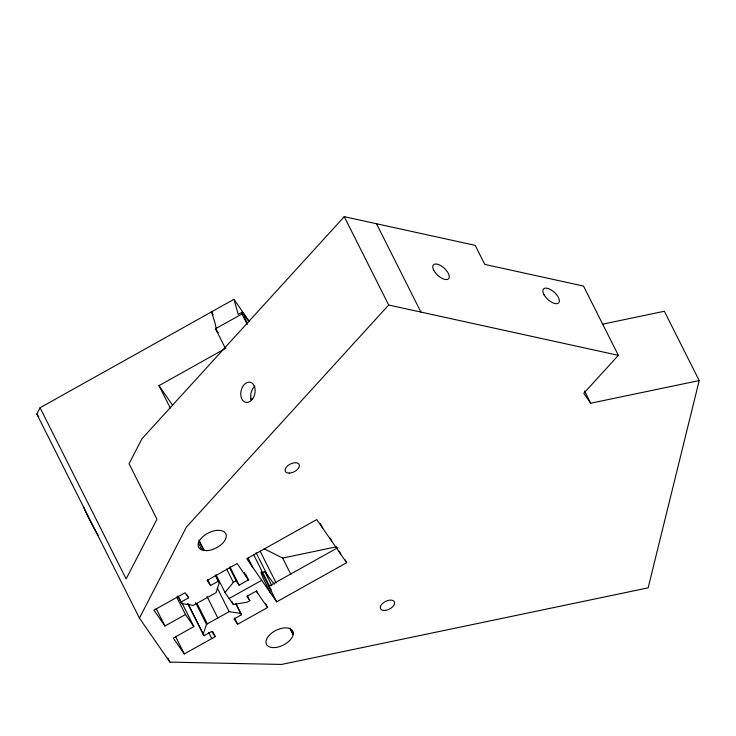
<?xml version="1.0" encoding="UTF-8"?>
<svg xmlns="http://www.w3.org/2000/svg" width="736" height="736" viewBox="0 0 736 736"><rect width="100%" height="100%" fill="white"/><g stroke="black" fill="none" stroke-linecap="round" stroke-linejoin="round"><path stroke-width="1.1" d="M602.83 324.116L664.35 311.264L699.2 380.558L648.14 587.852L281.649 664.433L169.924 662.124L139.435 618.139L36.8 414.055L40.057 407.753L233.965 299.322L248.869 320.813M215.712 575.497L219.319 582.682L216.007 592.673L193.329 605.351L181.884 603.612L177.772 595.994M181.498 602.02L193.862 626.594L173.31 638.084L184.304 653.936L215.225 636.64L211.637 631.47L204.111 635.674L203.173 634.322L206.485 624.33L229.163 611.644L240.608 613.382L241.555 614.744L234.02 618.948L237.682 624.238L267.6 607.513L265.53 603.41M139.435 618.139L186.42 527.077L388.691 305.017L618.35 355.341L583.795 393.282L590.695 403.227L699.2 380.558M247.287 595.544L249.863 600.668L247.103 602.214L233.321 604.495L224.986 592.48L233.349 582.378L236.118 580.833L239.099 585.148L248.869 579.683M618.35 355.341L583.501 286.056L484.794 264.417L475.208 245.364L344.255 216.669L141.993 438.73L129.067 463.763L156.952 519.202L126.132 578.91L40.057 407.753M248.98 321.77L242.282 312.11L238.216 314.392L233.965 299.322M225.29 348.146L215.528 328.744L241.978 313.95L242.88 315.247L242.282 312.11M170.356 408.186L159.013 385.627L226.007 348.165M180.872 602.149L188.6 597.825L187.054 594.752M245.916 574.834L248.464 579.913L237.102 563.528L207.064 580.474L210.579 585.534L218.307 581.21L219.319 582.682M188.6 597.825L185.086 592.756L153.953 610.162L164.938 626.014L185.49 614.523L193.862 626.594M262.642 572.599L264.684 571.458L274.289 584.264M229.154 598.488L261.712 580.281M256.643 590.898L246.873 596.353L249.863 600.668M337.815 547.676L268.815 586.252L271.354 589.922M346.656 562.709L316.756 519.579L246.762 558.725L276.662 601.846L346.656 562.709L345.184 559.783M264.196 548.798L282.652 558.063L336.481 546.802M215.528 328.744L218.279 332.782M159.013 385.627L172.62 405.251M256.238 591.118L267.6 607.513M36.8 414.055L38.75 416.87M584.54 390.991L590.695 403.227M376.492 223.726L420.928 312.082M344.255 216.669L388.691 305.017M247.664 323.95L245.097 318.835L244.398 315.164M241.978 313.95L247.075 324.088M339.186 551.108L340.676 554.079M330.179 538.099L331.706 541.144M320.252 523.259L322.736 528.209M213.118 314.898L211.582 311.843L215.243 323.776L216.43 330.032M250.452 398.185L251.482 400.228M282.652 558.063L290.895 574.457M260.158 551.209L276.166 583.032M256.091 552.708L267.968 576.325M264.684 571.458L271.851 585.727M253.46 554.318L269.818 586.859M290.048 628.268L293.121 634.377M276.662 601.846L261.85 572.396A29.21 1.904 60.8 0 0 267.196 586.288L270.682 593.216M289.828 628.332L292.9 634.441M252.742 567.346L249.256 560.418A29.21 1.904 60.8 0 0 248.115 558.127M256.708 591.247L257.729 593.28M244.426 572.691L246.965 577.751M229.816 566.683L239.099 585.148M229.411 567.493L236.118 580.833M226.642 569.038L233.349 582.378M235.879 603.465L241.555 614.744M235.971 604.155L240.608 613.382M231.766 601.413L233.321 604.495M198.922 540.141L204.038 550.316M199.226 541.3L203.927 550.473M216.218 575.046L224.986 592.48M215.216 575.064L218.307 581.21M198.343 542.809L201.922 549.93M234.591 618.084L237.682 624.238M217.304 588.064L229.163 611.644M207.478 579.388L210.579 585.534M206.991 596.454L217.828 617.982M212.649 631.516L215.225 636.64M197.018 603.345L207.331 623.852M195.656 602.793L206.485 624.33M208.674 632.426L211.766 638.581M188.122 603.888L204.111 635.674M187.698 603.557L203.173 634.322M178.784 597.457L181.884 603.612M176.732 597.108L185.49 614.523M175.536 636.502L184.304 653.936M156.188 608.598L164.938 626.014M167.863 658.021L169.924 662.124M98.017 535.274A28.621 1.868 60.8 0 1 83.591 506.745M251.436 400.292A10.276 7.029 -77.6 0 1 254.803 386.161M293.232 632.574L293.084 634.929A14.72 8.216 -26.7 0 1 277.288 647.211A14.72 8.216 -26.7 0 1 266.165 640.55L267.223 638.011A14.72 8.216 -26.7 0 1 281.952 628.268A14.72 8.216 -26.7 0 1 293.232 632.574M206.282 550.684L200.68 549.452A15.198 8.473 -26.7 0 1 202.648 536.848A15.198 8.473 -26.7 0 1 221.232 530.573L223.726 531.53A15.198 8.473 -26.7 0 1 223.036 542.864A15.198 8.473 -26.7 0 1 206.282 550.684M433.78 270.36A10.276 4.83 42.3 0 0 448.095 279.137A10.276 4.83 42.3 0 0 441.168 265.871A10.276 4.83 42.3 0 0 433.78 270.36M543.987 294.685A10.276 4.83 42.3 0 0 558.311 303.177A10.276 4.83 42.3 0 0 551.034 289.855A10.276 4.83 42.3 0 0 543.987 294.685M289.23 473.092A7.71 4.296 -26.7 0 0 299.359 465.207A7.71 4.296 -26.7 0 0 288.116 465.456A7.71 4.296 -26.7 0 0 289.23 473.092M384.45 610.438A7.71 4.296 -26.7 0 0 394.579 602.563A7.71 4.296 -26.7 0 0 383.336 602.802A7.71 4.296 -26.7 0 0 384.45 610.438M252.641 398.829A10.276 7.029 -77.6 0 0 250.323 382.297A10.276 7.029 -77.6 0 0 240.856 395.756A10.276 7.029 -77.6 0 0 252.641 398.829"/></g></svg>
